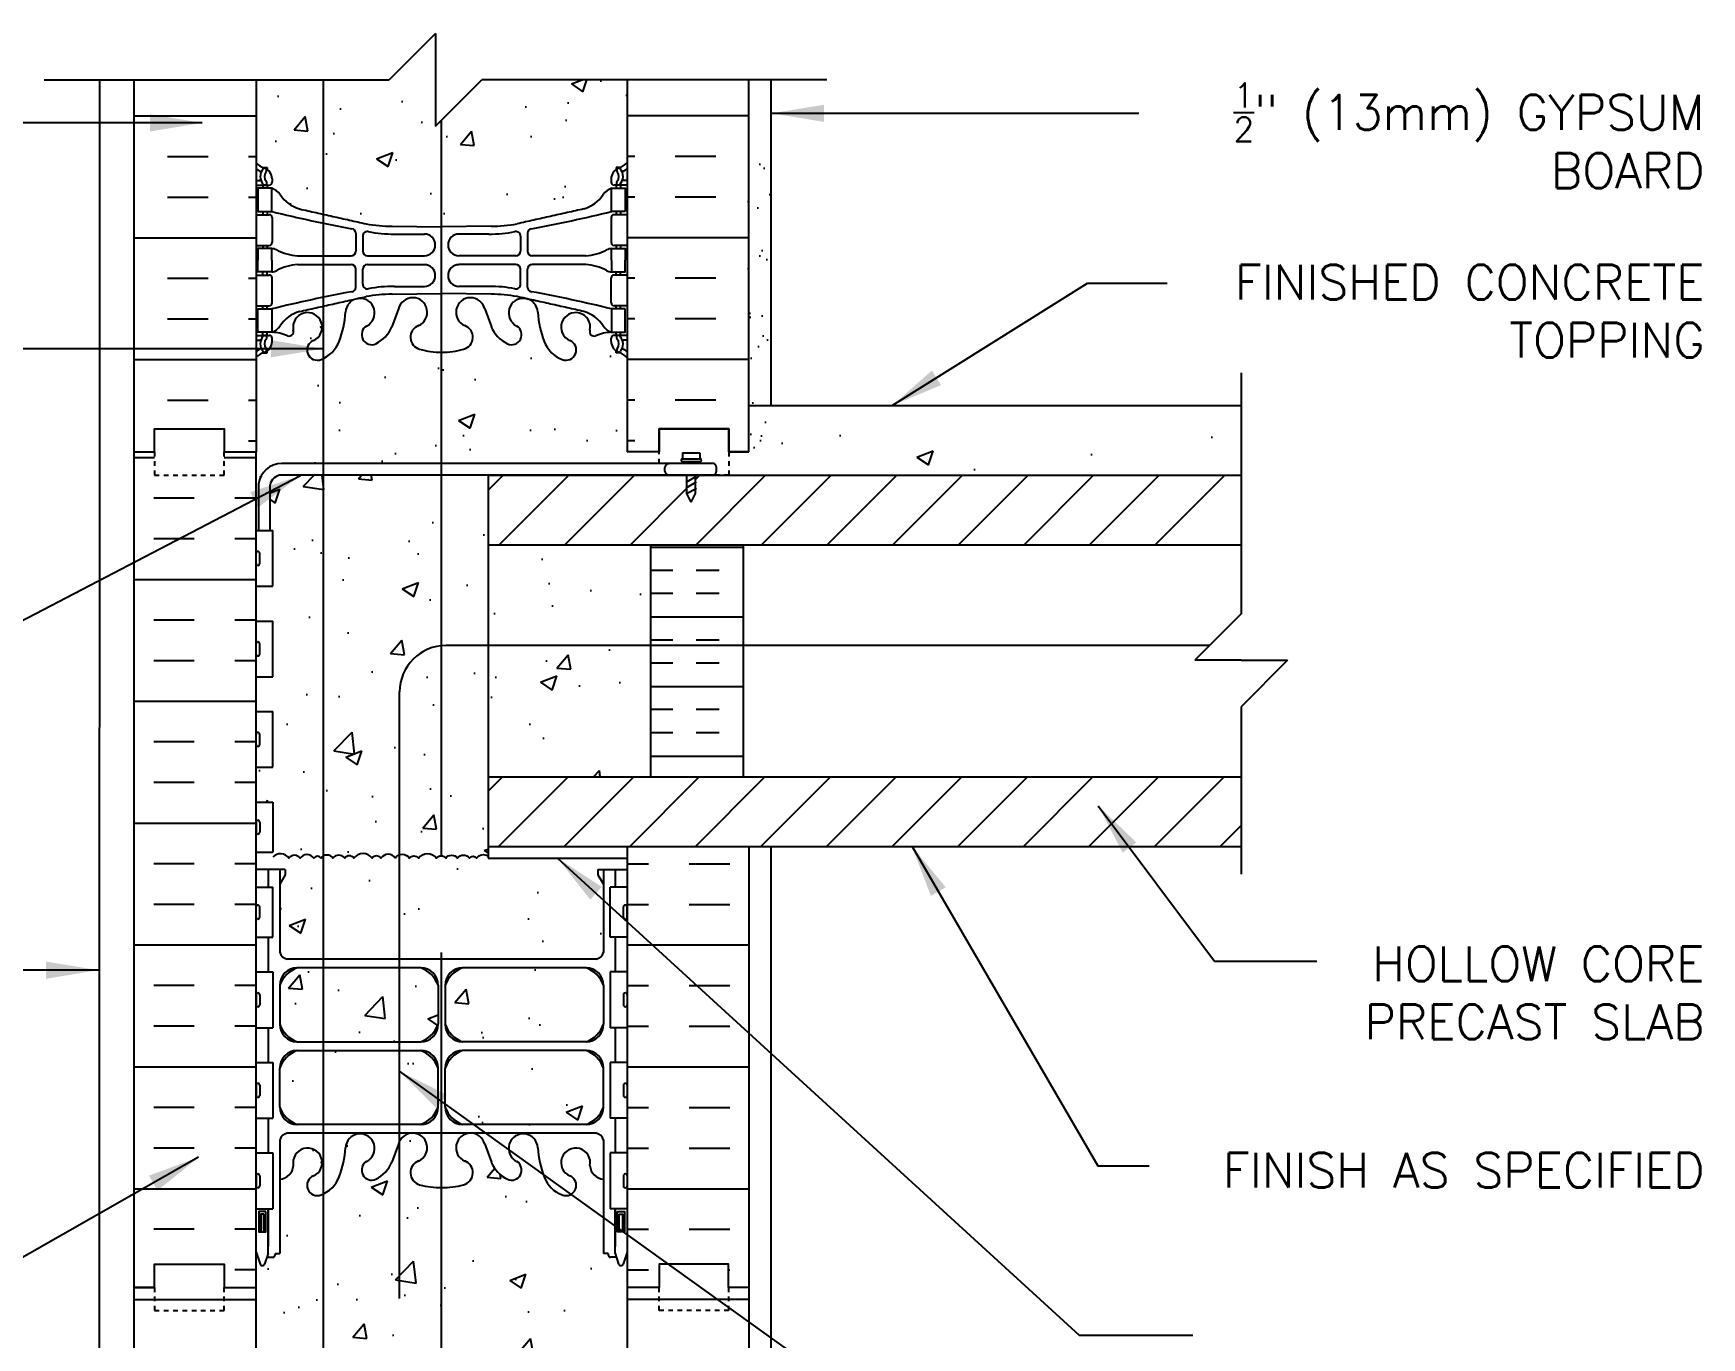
# Model space of a CAD drawing. Header units: inches. Extents: x 236.1 to 290.5, y 91.4 to 160.6.
# Drawn here: x 254.47 to 290.43, y 132.54 to 160.64 of the extents above; entities that cross this region are included whole.
import ezdxf

# ---------------------------------------------------------------- set-up
doc = ezdxf.new("R2010")
doc.units = ezdxf.units.IN
doc.header["$LTSCALE"] = 0.5
doc.header["$MEASUREMENT"] = 0
doc.linetypes.add('DASHED2', pattern=[0.375, 0.25, -0.125])
for name, color, linetype in [('HATCH', 12, 'Continuous'), ('line25', 2, 'Continuous'), ('LINE3', 3, 'Continuous'), ('LINE50', 5, 'Continuous'), ('LINE9', 9, 'Continuous'), ('TEXT', 4, 'Continuous'), ('Web_Edge', 9, 'Continuous')]:
    doc.layers.add(name, color=color, linetype=linetype)
doc.styles.add('DIM', font='romans.shx', dxfattribs={"width": 0.7})
doc.styles.add('ROMANS', font='romans.shx', dxfattribs={"height": 0.75})
doc.dimstyles.new('ext_12', dxfattribs={"dimscale": 12, "dimtxt": 0.09375, "dimasz": 0.09375, "dimexe": 0.09375, "dimexo": 0.0625, "dimgap": 0.0625, "dimtad": 1, "dimdec": 1, "dimzin": 3, "dimdsep": 46, "dimlunit": 4, "dimtxsty": 'DIM', "dimcen": 0.09, "dimdle": 0.09375, "dimclrt": 4, "dimadec": 0, "dimazin": 0, "dimtfac": 1, "dimtdec": 1, "dimtmove": 2, "dimatfit": 3, "dimfxl": 1, "dimfrac": 2, "dimtolj": 1, "dimtzin": 0, "dimarcsym": 0})

msp = doc.modelspace()

# ---------------------------------------------------------------- hatches: boundary and pattern name
at = {"layer": 'HATCH'}
h = msp.add_hatch(dxfattribs=at)
h.set_pattern_fill('AR-CONC', color=256, scale=0.5)
h.set_pattern_definition([(50, (0, 0), (3.5863, -0.31376), [0.375, -4.125]), (355, (0, 0), (-0.693757, 3.76096), [0.3, -3.3]), (100.4514, (0.299, -0.026), (2.892544, 3.4472), [0.3187, -3.50571]), (46.1842, (0, 1), (5.336207, -0.827596), [0.5625, -6.1875]), (96.6356, (0.4447, 0.931), (4.67331, 4.87059), [0.47805, -5.25857]), (351.1842, (0, 1), (4.67331, 4.87059), [0.45, -4.95]), (21, (0.5, 0.75), (2.984535, -2.013094), [0.375, -4.125]), (326, (0.5, 0.75), (1.216577, 3.62575), [0.3, -3.3]), (71.4514, (0.7487, 0.5822), (4.20111, 1.612656), [0.3187, -3.50571]), (37.5, (0, 0), (0.0607993, 1.6644693), [0, -3.26, 0, -3.35, 0, -3.3125]), (7.5, (0, 0), (1.315348, 1.972059), [0, -1.91, 0, -3.185, 0, -1.2625]), (327.5, (-1.115, 0), (2.669112, -0.1127744), [0, -1.25, 0, -3.9, 0, -5.175]), (317.5, (-1.615, 0), (2.91593, 0.500525), [0, -1.625, 0, -2.59, 0, -3.675])])
edge = h.paths.add_edge_path()
edge.add_line((267.267, 159.639), (264.137, 159.639))
edge.add_line((264.137, 159.639), (263.137, 158.639))
edge.add_line((263.137, 158.639), (263.137, 160.639))
edge.add_line((263.137, 160.639), (262.137, 159.639))
edge.add_line((262.137, 159.639), (259.267, 159.639))
edge.add_line((259.267, 159.639), (259.267, 157.848))
edge.add_arc((259.613, 158.209), 0.5, 226.2109, 246.4218)
edge.add_line((259.413, 157.751), (259.503, 157.751))
edge.add_line((259.503, 157.751), (259.503, 157.709))
edge.add_arc((259.363, 157.502), 0.25, 0, 55.9442, ccw=False)
edge.add_line((259.613, 157.502), (259.613, 157.435))
edge.add_arc((259.551, 157.435), 0.0625, -90, 0, ccw=False)
edge.add_line((259.551, 157.372), (259.503, 157.372))
edge.add_line((259.503, 157.372), (259.503, 157.302))
edge.add_line((259.503, 157.302), (259.608, 157.302))
edge.add_arc((259.486, 156.959), 0.364, 34.9775, 70.3387, ccw=False)
edge.add_arc((260.409, 157.571), 0.743, 212.7919, 253.8107)
edge.add_spline(control_points=[(260.202, 156.857), (261.639, 156.536)], knot_values=[0, 0, 1, 1], degree=1, periodic=0)
edge.add_arc((262.195, 159.468), 2.984, 259.2546, 270.0995)
edge.add_line((262.201, 156.484), (263.267, 156.468))
edge.add_line((263.267, 156.468), (264.334, 156.484))
edge.add_arc((264.339, 159.468), 2.984, 269.9005, 280.7454)
edge.add_spline(control_points=[(264.895, 156.536), (266.333, 156.857)], knot_values=[0, 0, 1, 1], degree=1, periodic=0)
edge.add_arc((266.126, 157.571), 0.743, 286.1893, 327.2081)
edge.add_arc((267.049, 156.959), 0.364, 109.6613, 145.0225, ccw=False)
edge.add_line((266.926, 157.302), (267.031, 157.302))
edge.add_line((267.031, 157.302), (267.031, 157.372))
edge.add_line((267.031, 157.372), (266.984, 157.372))
edge.add_arc((266.984, 157.435), 0.0625, 180, 270, ccw=False)
edge.add_line((266.921, 157.435), (266.921, 157.502))
edge.add_arc((267.171, 157.502), 0.25, 124.0558, 180, ccw=False)
edge.add_line((267.031, 157.709), (267.031, 157.751))
edge.add_line((267.031, 157.751), (267.121, 157.751))
edge.add_arc((266.921, 158.209), 0.5, 293.5782, 313.7891)
edge.add_line((267.267, 157.848), (267.267, 159.639))
h.paths.add_polyline_path([(267.267, 153.656, 0.088416), (267.121, 153.753), (267.031, 153.753), (267.031, 153.795, -0.249069), (266.921, 154.002), (266.921, 154.07, -0.414214), (266.984, 154.132), (267.031, 154.132), (267.031, 154.202), (266.926, 154.202, 0.085348), (266.597, 154.127, -0.669601), (266.464, 154.247, 2.087231), (266.03, 154.022, -1), (265.867, 153.613, -0.21345), (265.475, 154.003, -0.069923), (265.338, 154.646, 1.702394), (264.888, 154.334, -0.940793), (264.685, 153.951, -0.173075), (264.339, 154.317), (264.196, 154.704, 1.612474), (263.764, 154.345, -0.734872), (263.741, 153.834, -0.068475), (263.267, 153.772, -0.068475), (262.793, 153.834, -0.734872), (262.77, 154.345, 1.612474), (262.338, 154.704), (262.196, 154.317, -0.173075), (261.85, 153.951, -0.940793), (261.646, 154.334, 1.702394), (261.197, 154.646, -0.069923), (261.06, 154.003, -0.21345), (260.668, 153.613, -1), (260.504, 154.022, 2.087231), (260.07, 154.247, -0.669601), (259.938, 154.127, 0.085348), (259.608, 154.202), (259.503, 154.202), (259.503, 154.132), (259.551, 154.132, -0.414214), (259.613, 154.07), (259.613, 154.002, -0.249069), (259.503, 153.795), (259.503, 153.753), (259.413, 153.753, 0.088416), (259.267, 153.656), (259.267, 151.622), (259.267, 149.927), (259.32, 149.927), (259.32, 150.928, -0.379483), (259.812, 151.372), (267.955, 151.372), (267.955, 151.622), (267.267, 151.622)])
h.paths.add_polyline_path([(264.267, 151.122), (259.813, 151.122, 0.366745), (259.569, 150.911), (259.569, 149.927), (259.632, 149.927), (259.632, 148.727), (259.267, 148.727), (259.267, 147.977), (259.632, 147.977), (259.632, 146.777), (259.267, 146.777), (259.267, 146.027), (259.632, 146.027), (259.632, 144.827), (259.267, 144.827), (259.267, 144.077), (259.632, 144.077), (259.632, 142.997), (259.267, 142.997), (259.267, 142.622), (259.897, 142.622), (259.897, 142.509), (259.777, 142.309), (259.777, 140.84, 0.268156), (259.938, 140.692), (266.596, 140.692, 0.268138), (266.757, 140.84), (266.757, 142.309), (266.637, 142.509), (266.637, 142.622), (267.267, 142.622), (267.267, 142.872), (264.267, 142.872), (264.267, 143.122), (264.267, 148.122)])
h.paths.add_polyline_path([(267.767, 149.622), (264.267, 149.622), (264.267, 148.122), (264.267, 144.622), (267.767, 144.622)])
h.paths.add_polyline_path([(262.816, 140.505), (260.152, 140.505, 0.225652), (259.777, 140.13), (259.777, 139.289, 0.225652), (260.152, 138.914), (262.816, 138.914, 0.225652), (263.191, 139.289), (263.191, 140.13, 0.225652)])
h.paths.add_polyline_path([(263.191, 138.348, 0.225652), (262.816, 138.723), (260.152, 138.723, 0.225652), (259.777, 138.348), (259.777, 137.507, 0.225652), (260.152, 137.132), (262.816, 137.132, 0.225652), (263.191, 137.507)])
h.paths.add_polyline_path([(266.757, 138.348, 0.225652), (266.382, 138.723), (263.719, 138.723, 0.225652), (263.344, 138.348), (263.344, 137.507, 0.225652), (263.719, 137.132), (266.382, 137.132, 0.225652), (266.757, 137.507)])
h.paths.add_polyline_path([(266.757, 140.13, 0.225652), (266.382, 140.505), (263.719, 140.505, 0.225652), (263.344, 140.13), (263.344, 139.289, 0.225652), (263.719, 138.914), (266.382, 138.914, 0.225652), (266.757, 139.289)])
h.paths.add_polyline_path([(266.907, 134.27, -0.414214), (266.857, 134.32), (266.857, 134.35), (266.757, 134.35), (266.757, 135.952, -0.380392), (266.464, 136.247, 2.087231), (266.03, 136.022, -1), (265.867, 135.613, -0.21345), (265.475, 136.003, -0.069923), (265.338, 136.646, 1.702394), (264.888, 136.334, -0.940793), (264.685, 135.951, -0.173075), (264.339, 136.317), (264.196, 136.704, 1.612474), (263.764, 136.345, -0.734872), (263.741, 135.834, -0.068475), (263.267, 135.772, -0.068475), (262.793, 135.834, -0.734872), (262.77, 136.345, 1.612474), (262.338, 136.704), (262.196, 136.317, -0.173075), (261.85, 135.951, -0.940793), (261.646, 136.334, 1.702394), (261.197, 136.646, -0.069923), (261.06, 136.003, -0.21345), (260.668, 135.613, -1), (260.504, 136.022, 2.087231), (260.07, 136.247, -0.380397), (259.777, 135.952), (259.777, 134.35), (259.677, 134.35), (259.677, 134.32, -0.414214), (259.627, 134.27), (259.501, 134.27), (259.452, 134.12, -0.6), (259.352, 134.12), (259.267, 134.381), (259.267, 133.622), (259.267, 131.587, 0.088416), (259.413, 131.49), (259.503, 131.49), (259.503, 131.448, -0.249069), (259.613, 131.241), (259.613, 131.173, -0.414214), (259.551, 131.111), (259.503, 131.111), (259.503, 131.041), (259.608, 131.041, 0.085348), (259.938, 131.116, -0.669601), (260.07, 130.996, 2.087231), (260.504, 131.221, -1), (260.668, 131.63, -0.21345), (261.06, 131.24, -0.069923), (261.197, 130.597, 1.702394), (261.646, 130.909, -0.940793), (261.85, 131.292, -0.173075), (262.196, 130.926), (262.338, 130.539, 1.612474), (262.77, 130.898, -0.734872), (262.793, 131.409, -0.068475), (263.267, 131.472, -0.068475), (263.741, 131.409, -0.734872), (263.764, 130.898, 1.612474), (264.196, 130.539), (264.339, 130.926, -0.173075), (264.685, 131.292, -0.940793), (264.888, 130.909, 1.702394), (265.338, 130.597, -0.069923), (265.475, 131.24, -0.21345), (265.867, 131.63, -1), (266.03, 131.221, 2.087231), (266.464, 130.996, -0.669601), (266.597, 131.116, 0.085348), (266.926, 131.041), (267.031, 131.041), (267.031, 131.111), (266.984, 131.111, -0.414214), (266.921, 131.173), (266.921, 131.241, -0.249069), (267.031, 131.448), (267.031, 131.49), (267.121, 131.49, 0.088416), (267.267, 131.587), (267.267, 134.381), (267.182, 134.12, -0.6), (267.082, 134.12), (267.033, 134.27)])
edge = h.paths.add_edge_path()
edge.add_arc((266.921, 127.034), 0.5, 46.2109, 66.4218)
edge.add_line((267.121, 127.492), (267.031, 127.492))
edge.add_line((267.031, 127.492), (267.031, 127.534))
edge.add_arc((267.171, 127.741), 0.25, 180, 235.9442, ccw=False)
edge.add_line((266.921, 127.741), (266.921, 127.808))
edge.add_arc((266.984, 127.808), 0.0625, 90, 180, ccw=False)
edge.add_line((266.984, 127.871), (267.031, 127.871))
edge.add_line((267.031, 127.871), (267.031, 127.941))
edge.add_line((267.031, 127.941), (266.926, 127.941))
edge.add_arc((267.049, 128.284), 0.364, 214.9775, 250.3387, ccw=False)
edge.add_arc((266.126, 127.672), 0.743, 32.7919, 73.8107)
edge.add_spline(control_points=[(266.333, 128.386), (264.895, 128.707)], knot_values=[0, 0, 1, 1], degree=1, periodic=0)
edge.add_arc((264.339, 125.775), 2.984, 79.2546, 90.0995)
edge.add_line((264.334, 128.759), (263.267, 128.775))
edge.add_line((263.267, 128.775), (262.201, 128.759))
edge.add_arc((262.195, 125.775), 2.984, 89.9005, 100.7454)
edge.add_spline(control_points=[(261.639, 128.707), (260.202, 128.386)], knot_values=[0, 0, 1, 1], degree=1, periodic=0)
edge.add_arc((260.409, 127.672), 0.743, 106.1893, 147.2081)
edge.add_arc((259.486, 128.284), 0.364, 289.6613, 325.0225, ccw=False)
edge.add_line((259.608, 127.941), (259.503, 127.941))
edge.add_line((259.503, 127.941), (259.503, 127.871))
edge.add_line((259.503, 127.871), (259.551, 127.871))
edge.add_arc((259.551, 127.808), 0.0625, 0, 90, ccw=False)
edge.add_line((259.613, 127.808), (259.613, 127.741))
edge.add_arc((259.363, 127.741), 0.25, 304.0558, 360, ccw=False)
edge.add_line((259.503, 127.534), (259.503, 127.492))
edge.add_line((259.503, 127.492), (259.413, 127.492))
edge.add_arc((259.613, 127.034), 0.5, 113.5782, 133.7891)
edge.add_line((259.267, 127.395), (259.267, 121.848))
edge.add_arc((259.613, 122.209), 0.5, 226.2109, 246.4218)
edge.add_line((259.413, 121.751), (259.503, 121.751))
edge.add_line((259.503, 121.751), (259.503, 121.709))
edge.add_arc((259.363, 121.502), 0.25, 0, 55.9442, ccw=False)
edge.add_line((259.613, 121.502), (259.613, 121.435))
edge.add_arc((259.551, 121.435), 0.0625, -90, 0, ccw=False)
edge.add_line((259.551, 121.372), (259.503, 121.372))
edge.add_line((259.503, 121.372), (259.503, 121.302))
edge.add_line((259.503, 121.302), (259.608, 121.302))
edge.add_arc((259.486, 120.959), 0.364, 34.9775, 70.3387, ccw=False)
edge.add_arc((260.409, 121.571), 0.743, 212.7919, 253.8107)
edge.add_spline(control_points=[(260.202, 120.857), (261.639, 120.536)], knot_values=[0, 0, 1, 1], degree=1, periodic=0)
edge.add_arc((262.195, 123.468), 2.984, 259.2546, 270.0995)
edge.add_line((262.201, 120.484), (263.267, 120.468))
edge.add_line((263.267, 120.468), (264.334, 120.484))
edge.add_arc((264.339, 123.468), 2.984, 269.9005, 280.7454)
edge.add_spline(control_points=[(264.895, 120.536), (266.333, 120.857)], knot_values=[0, 0, 1, 1], degree=1, periodic=0)
edge.add_arc((266.126, 121.571), 0.743, 286.1893, 327.2081)
edge.add_arc((267.049, 120.959), 0.364, 109.6613, 145.0225, ccw=False)
edge.add_line((266.926, 121.302), (267.031, 121.302))
edge.add_line((267.031, 121.302), (267.031, 121.372))
edge.add_line((267.031, 121.372), (266.984, 121.372))
edge.add_arc((266.984, 121.435), 0.0625, 180, 270, ccw=False)
edge.add_line((266.921, 121.435), (266.921, 121.502))
edge.add_arc((267.171, 121.502), 0.25, 124.0558, 180, ccw=False)
edge.add_line((267.031, 121.709), (267.031, 121.751))
edge.add_line((267.031, 121.751), (267.121, 121.751))
edge.add_arc((266.921, 122.209), 0.5, 293.5782, 313.7891)
edge.add_line((267.267, 121.848), (267.267, 127.395))
h.paths.add_polyline_path([(262.594, 118.086, -0.322346), (262.77, 118.345, 1.612474), (262.338, 118.704), (262.196, 118.317, -0.173075), (261.85, 117.951, -0.940793), (261.646, 118.334, 1.702394), (261.197, 118.646, -0.069923), (261.06, 118.003, -0.202395), (260.694, 117.624), (262.132, 117.624)])
h = msp.add_hatch(dxfattribs=at)
h.set_pattern_fill('AR-SAND', color=256, scale=0.5, style=0)
h.set_pattern_definition([(37.5, (163.06856, -12.30565), (-0.0314967, 0.963412), [0, -0.76, 0, -0.85, 0, -0.8125]), (7.5, (163.0686, -12.3056), (0.884888, 1.411073), [0, -0.41, 0, -0.685, 0, -0.2625]), (327.5, (162.4536, -12.30565), (1.557071, 0.0028295), [0, -0.25, 0, -0.9, 0, -1.175]), (317.5, (162.4536, -12.3056), (1.503063, 0.438838), [0, -0.125, 0, -0.59, 0, -0.675])])
h.paths.add_polyline_path([(269.872, 151.122), (270.372, 151.122), (270.372, 158.095), (269.872, 158.095)])
h = msp.add_hatch(dxfattribs=at)
h.set_pattern_fill('AR-CONC', color=256, scale=0.5, style=0)
h.set_pattern_definition([(50, (174.1426, -89.354), (3.5863, -0.31376), [0.375, -4.125]), (355, (174.1426, -89.354), (-0.693757, 3.76096), [0.3, -3.3]), (100.4514, (174.4415, -89.38), (2.892547, 3.447198), [0.3187, -3.50571]), (46.1842, (174.1426, -88.354), (5.336205, -0.827595), [0.5625, -6.1875]), (96.6356, (174.5873, -88.423), (4.67331, 4.87059), [0.47805, -5.25856]), (351.1842, (174.1426, -88.354), (4.67331, 4.87059), [0.45, -4.95]), (21, (174.6426, -88.604), (2.984535, -2.013094), [0.375, -4.125]), (326, (174.6426, -88.604), (1.216577, 3.62575), [0.3, -3.3]), (71.4514, (174.8913, -88.7716), (4.201113, 1.612652), [0.3187, -3.50571]), (37.5, (174.1426, -89.3539), (0.060799, 1.664469), [0, -3.26, 0, -3.35, 0, -3.3125]), (7.5, (174.1426, -89.3539), (1.315348, 1.972059), [0, -1.91, 0, -3.185, 0, -1.2625]), (327.5, (173.0276, -89.3539), (2.669112, -0.1127744), [0, -1.25, 0, -3.9, 0, -5.175]), (317.5, (172.5276, -89.3539), (2.91593, 0.500525), [0, -1.625, 0, -2.59, 0, -3.675])])
h.paths.add_polyline_path([(269.892, 152.122), (269.892, 151.122), (280.502, 151.122), (280.502, 152.122)])
h = msp.add_hatch(dxfattribs=at)
h.set_pattern_fill('INSUL', color=256, scale=7, angle=180, style=0)
h.set_pattern_definition([(180, (266.6843, 133.1215), (-3e-16, -2.625), []), (180, (266.6843, 132.2465), (-3e-16, -2.625), [0.875, -0.875]), (180, (266.6843, 131.3715), (-3e-16, -2.625), [0.875, -0.875])])
h.paths.add_polyline_path([(256.642, 133.622), (257.08, 133.622), (257.08, 134.122), (258.58, 134.122), (258.58, 133.622), (259.267, 133.622), (259.267, 151.622), (259.017, 151.622), (258.58, 151.622), (258.58, 151.122), (257.08, 151.122), (257.08, 151.622), (256.642, 151.622)])
h = msp.add_hatch(dxfattribs=at)
h.set_pattern_fill('ANSI31', color=256, scale=8, style=0)
h.set_pattern_definition([(45, (174.2502, -9.9324), (-0.707107, 0.707107), [])])
edge = h.paths.add_edge_path()
edge.add_line((280.002, 149.622), (280.502, 150.122))
edge.add_line((280.502, 150.122), (280.502, 151.122))
edge.add_line((280.502, 151.122), (269.134, 151.122))
edge.add_arc((268.982, 151.228), 0.186, 318.1805, 325.0817, ccw=False)
edge.add_line((269.12, 151.104), (268.756, 151.122))
edge.add_line((268.756, 151.122), (268.742, 151.122))
edge.add_line((268.742, 151.122), (268.742, 150.724))
edge.add_line((268.742, 150.724), (268.649, 150.536))
edge.add_line((268.649, 150.536), (268.555, 150.724))
edge.add_line((268.555, 150.724), (268.555, 151.122))
edge.add_line((268.555, 151.122), (268.168, 151.104))
edge.add_arc((268.166, 151.229), 0.125, 269.3947, 270.6053, ccw=False)
edge.add_line((268.165, 151.104), (264.267, 151.122))
edge.add_line((264.267, 151.122), (264.267, 149.622))
edge.add_line((264.267, 149.622), (280.002, 149.622))
h = msp.add_hatch(dxfattribs=at)
h.set_pattern_fill('INSUL', color=256, scale=4, angle=180, style=0)
h.set_pattern_definition([(180, (174.2502, -7.9324), (-2e-16, -1.5), []), (180, (174.2502, -8.4324), (-2e-16, -1.5), [0.5, -0.5]), (180, (174.2502, -8.9324), (-2e-16, -1.5), [0.5, -0.5])])
h.paths.add_polyline_path([(269.767, 149.242), (267.767, 149.242), (267.767, 144.622), (269.767, 144.622)])
h.paths.add_polyline_path([(269.767, 149.622), (267.767, 149.622), (267.767, 149.242), (269.767, 149.242)])
h = msp.add_hatch(dxfattribs=at)
h.set_pattern_fill('ANSI31', color=256, scale=8, style=0)
h.set_pattern_definition([(45, (174.2502, -7.9324), (-0.707107, 0.707107), [])])
h.paths.add_polyline_path([(280.502, 144.622), (264.267, 144.622), (264.267, 143.122), (280.502, 143.122)])
h = msp.add_hatch(dxfattribs=at)
h.set_pattern_fill('INSUL', color=256, scale=7, angle=180, style=0)
h.set_pattern_definition([(7e-15, (259.8502, 133.1215), (3e-16, -2.625), []), (7e-15, (259.8502, 132.2465), (3e-16, -2.625), [0.875, -0.875]), (7e-15, (259.8502, 131.3715), (3e-16, -2.625), [0.875, -0.875])])
h.paths.add_polyline_path([(269.872, 143.122), (267.267, 143.122), (267.267, 133.622), (267.955, 133.622), (267.955, 134.122), (269.455, 134.122), (269.455, 133.622), (269.892, 133.622)])

# ---------------------------------------------------------------- linework, layer by layer
for p, q in [((256.642, 158.862), (259.267, 158.862)), ((269.892, 158.862), (267.267, 158.862)), ((257.356, 157.987), (258.231, 157.987)), ((259.106, 157.987), (259.267, 157.987)), ((267.429, 157.987), (267.267, 157.987)), ((269.179, 157.987), (268.304, 157.987)), ((257.356, 157.112), (258.231, 157.112)), ((259.106, 157.112), (259.267, 157.112)), ((267.429, 157.112), (267.267, 157.112)), ((269.179, 157.112), (268.304, 157.112)), ((256.642, 156.237), (259.267, 156.237)), ((269.892, 156.237), (267.267, 156.237)), ((257.356, 155.362), (258.231, 155.362)), ((259.106, 155.362), (259.267, 155.362)), ((267.429, 155.362), (267.267, 155.362)), ((269.179, 155.362), (268.304, 155.362)), ((257.356, 154.487), (258.231, 154.487)), ((259.106, 154.487), (259.267, 154.487)), ((267.429, 154.487), (267.267, 154.487)), ((269.179, 154.487), (268.304, 154.487)), ((256.642, 153.612), (259.267, 153.612)), ((269.892, 153.612), (267.267, 153.612)), ((257.356, 152.737), (258.231, 152.737)), ((259.106, 152.737), (259.267, 152.737)), ((267.429, 152.737), (267.267, 152.737)), ((269.179, 152.737), (268.304, 152.737)), ((259.106, 151.862), (259.267, 151.862)), ((267.429, 151.862), (267.267, 151.862)), ((256.642, 133.362), (259.267, 133.362)), ((269.892, 133.362), (267.267, 133.362))]:
    msp.add_line(p, q, dxfattribs=at)
for points in [[(262.267, 142.872, 0.53692), (261.96, 142.868, 0.520567), (261.768, 142.868, 0.520567), (261.377, 142.868, 0.520567), (261.179, 142.868, 0.520567), (260.924, 142.868, 0.520567), (260.668, 142.868, 0.520567), (260.512, 142.868, 0.520567), (260.215, 142.868, 0.520567), (259.975, 142.868, 0.472608), (259.632, 142.895, 0.472608)], [(262.267, 142.872, -0.53692), (262.574, 142.868, -0.520567), (262.766, 142.868, -0.520567), (263.157, 142.868, -0.520567), (263.355, 142.868, -0.520567), (263.61, 142.868, -0.520567), (263.866, 142.868, -0.520567), (264.022, 142.868, -0.399573), (264.267, 142.918, -0.399573)]]:
    msp.add_lwpolyline(points, format="xyb", dxfattribs=at)
at = {"layer": 'line25'}
for p, q in [((259.267, 159.639), (259.267, 151.622)), ((267.267, 159.639), (267.267, 151.622)), ((259.267, 133.622), (259.267, 151.622)), ((264.267, 151.122), (280.502, 151.122)), ((269.872, 151.122), (280.502, 151.122)), ((259.267, 149.927), (259.632, 149.927)), ((259.632, 148.727), (259.632, 149.927)), ((259.267, 148.727), (259.632, 148.727)), ((259.267, 147.977), (259.632, 147.977)), ((259.632, 146.777), (259.632, 147.977)), ((259.267, 146.777), (259.632, 146.777)), ((259.267, 146.027), (259.632, 146.027)), ((259.632, 144.827), (259.632, 146.027)), ((259.267, 144.827), (259.632, 144.827)), ((259.267, 144.077), (259.632, 144.077)), ((259.632, 144.077), (259.632, 142.997)), ((259.267, 142.997), (259.632, 142.997)), ((264.267, 143.122), (264.267, 142.872)), ((264.267, 143.122), (280.502, 143.122)), ((264.267, 142.872), (267.267, 142.872)), ((267.267, 143.122), (267.267, 117.613)), ((269.872, 143.122), (280.502, 143.122)), ((259.267, 142.247), (259.632, 142.247)), ((259.632, 141.167), (259.632, 142.247)), ((267.267, 142.247), (266.902, 142.247)), ((266.902, 141.167), (266.902, 142.247)), ((259.267, 141.167), (259.632, 141.167)), ((267.267, 141.167), (266.902, 141.167)), ((259.267, 140.417), (259.632, 140.417)), ((259.632, 140.417), (259.632, 139.217)), ((267.267, 140.417), (266.902, 140.417)), ((266.902, 140.417), (266.902, 139.217)), ((259.267, 139.217), (259.632, 139.217)), ((267.267, 139.217), (266.902, 139.217)), ((259.267, 138.467), (259.632, 138.467)), ((259.632, 138.467), (259.632, 137.267)), ((267.267, 138.467), (266.902, 138.467)), ((266.902, 138.467), (266.902, 137.267)), ((259.267, 137.267), (259.632, 137.267)), ((267.267, 137.267), (266.902, 137.267)), ((259.267, 136.517), (259.632, 136.517)), ((259.632, 136.517), (259.632, 135.317)), ((267.267, 136.517), (266.902, 136.517)), ((266.902, 136.517), (266.902, 135.317)), ((259.267, 135.317), (259.632, 135.317)), ((267.267, 135.317), (266.902, 135.317)), ((259.267, 117.624), (259.267, 133.622))]:
    msp.add_line(p, q, dxfattribs=at)
msp.add_lwpolyline([(264.267, 151.122), (264.267, 148.122), (264.267, 143.122)], dxfattribs=at)
at = {"layer": 'LINE3'}
for p, q in [((260.716, 159.624), (260.716, 121.413)), ((263.256, 158.758), (263.256, 142.92)), ((279.819, 147.45), (263.362, 147.45)), ((262.362, 133.384), (262.362, 146.45)), ((263.255, 140.836), (263.256, 116.741))]:
    msp.add_line(p, q, dxfattribs=at)
msp.add_arc((263.362, 146.45), 1, 90, 180, dxfattribs=at)
at = {"layer": 'LINE50'}
for p, q in [((256.642, 151.622), (256.642, 159.639)), ((269.892, 151.622), (269.892, 159.639)), ((269.455, 152.122), (267.955, 152.122)), ((267.955, 152.122), (267.955, 151.622)), ((269.455, 151.622), (269.455, 152.122)), ((267.955, 151.622), (267.267, 151.622)), ((268.676, 151.622), (268.676, 151.622)), ((269.892, 151.622), (269.455, 151.622)), ((269.892, 143.122), (269.892, 117.613)), ((256.642, 117.624), (256.642, 133.622))]:
    msp.add_line(p, q, dxfattribs=at)
for points in [[(257.08, 133.622), (256.642, 133.622), (256.642, 151.622), (257.08, 151.622), (257.08, 152.122), (258.58, 152.122), (258.58, 151.622), (259.017, 151.622), (259.267, 151.622)], [(256.642, 151.622), (257.08, 151.622), (257.08, 152.122), (258.58, 152.122), (258.58, 151.622), (259.267, 151.622)], [(267.955, 151.622), (267.955, 152.122), (269.455, 152.122), (269.455, 151.622), (269.892, 151.622)], [(256.642, 133.622), (257.08, 133.622), (257.08, 134.122), (258.58, 134.122), (258.58, 133.622), (259.267, 133.622)], [(256.642, 133.622), (257.08, 133.622), (257.08, 134.122), (258.58, 134.122), (258.58, 133.622), (259.267, 133.622)], [(269.892, 133.622), (269.454, 133.622), (269.454, 134.122), (267.954, 134.122), (267.954, 133.622), (267.267, 133.622)]]:
    msp.add_lwpolyline(points, dxfattribs=at)
at = {"layer": 'LINE9'}
for p, q in [((263.137, 160.639), (262.137, 159.639)), ((263.137, 160.639), (263.137, 158.639)), ((254.699, 159.639), (262.137, 159.639)), ((255.892, 117.624), (255.902, 159.639)), ((263.137, 158.639), (264.137, 159.639)), ((271.574, 159.639), (264.137, 159.639)), ((270.372, 152.622), (270.372, 159.639)), ((280.502, 153.326), (280.502, 148.132)), ((269.891, 152.622), (280.502, 152.622)), ((268.461, 151.599), (268.461, 151.474)), ((268.461, 151.599), (268.836, 151.599)), ((268.461, 151.474), (268.836, 151.474)), ((268.461, 151.412), (268.836, 151.412)), ((268.461, 151.412), (268.836, 151.412)), ((268.555, 151.372), (268.555, 151.412)), ((268.742, 151.372), (268.742, 151.412)), ((268.836, 151.599), (268.836, 151.474)), ((269.145, 151.372), (259.812, 151.372)), ((269.147, 151.122), (259.813, 151.122)), ((268.541, 151.107), (268.567, 151.122)), ((268.541, 150.973), (268.759, 151.099)), ((268.555, 150.724), (268.555, 151.122)), ((268.742, 150.724), (268.742, 151.122)), ((259.32, 150.928), (259.32, 149.927)), ((259.569, 149.927), (259.569, 150.911)), ((268.541, 150.848), (268.759, 150.974)), ((268.541, 150.716), (268.759, 150.842)), ((268.649, 150.536), (268.555, 150.724)), ((268.649, 150.536), (268.742, 150.724)), ((264.267, 149.622), (280.502, 149.622)), ((267.767, 149.622), (267.767, 144.622)), ((269.767, 149.622), (269.767, 144.622)), ((259.267, 149.217), (259.267, 149.437)), ((259.267, 149.382), (259.267, 149.382)), ((259.267, 149.272), (259.267, 149.272)), ((259.307, 149.477), (259.307, 149.477)), ((259.347, 149.217), (259.347, 149.437)), ((259.307, 149.177), (259.307, 149.177)), ((280.502, 148.132), (279.502, 147.132)), ((280.502, 148.132), (280.502, 148.132)), ((259.267, 147.267), (259.267, 147.487)), ((259.307, 147.527), (259.307, 147.527)), ((259.347, 147.267), (259.347, 147.487)), ((259.267, 147.432), (259.267, 147.432)), ((259.267, 147.322), (259.267, 147.322)), ((259.307, 147.227), (259.307, 147.227)), ((280.502, 147.132), (279.502, 147.132)), ((280.502, 147.132), (281.502, 147.132)), ((281.502, 147.132), (280.502, 146.132)), ((280.502, 146.132), (280.502, 142.524)), ((259.267, 145.317), (259.267, 145.537)), ((259.267, 145.482), (259.267, 145.482)), ((259.267, 145.372), (259.267, 145.372)), ((259.307, 145.577), (259.307, 145.577)), ((259.347, 145.317), (259.347, 145.537)), ((259.307, 145.277), (259.307, 145.277)), ((264.267, 144.622), (280.502, 144.622)), ((259.267, 143.647), (259.267, 143.427)), ((259.267, 143.592), (259.267, 143.592)), ((259.307, 143.687), (259.307, 143.687)), ((259.347, 143.647), (259.347, 143.427)), ((259.267, 143.482), (259.267, 143.482)), ((259.307, 143.387), (259.307, 143.387)), ((270.371, 117.613), (270.372, 143.122)), ((259.267, 141.597), (259.267, 141.817)), ((259.267, 141.762), (259.267, 141.762)), ((259.307, 141.857), (259.307, 141.857)), ((259.347, 141.597), (259.347, 141.817)), ((267.187, 141.597), (267.187, 141.817)), ((267.227, 141.857), (267.227, 141.857)), ((267.267, 141.597), (267.267, 141.817)), ((267.267, 141.762), (267.267, 141.762)), ((259.267, 141.652), (259.267, 141.652)), ((259.307, 141.557), (259.307, 141.557)), ((267.227, 141.557), (267.227, 141.557)), ((267.267, 141.652), (267.267, 141.652)), ((259.267, 139.927), (259.267, 139.707)), ((259.307, 139.967), (259.307, 139.967)), ((259.347, 139.927), (259.347, 139.707)), ((267.187, 139.927), (267.187, 139.707)), ((267.227, 139.967), (267.227, 139.967)), ((267.267, 139.927), (267.267, 139.707)), ((259.267, 139.872), (259.267, 139.872)), ((259.267, 139.762), (259.267, 139.762)), ((259.307, 139.667), (259.307, 139.667)), ((267.227, 139.667), (267.227, 139.667)), ((267.267, 139.872), (267.267, 139.872)), ((267.267, 139.762), (267.267, 139.762)), ((259.267, 137.977), (259.267, 137.757)), ((259.267, 137.922), (259.267, 137.922)), ((259.267, 137.812), (259.267, 137.812)), ((259.347, 137.977), (259.347, 137.757)), ((267.187, 137.977), (267.187, 137.757)), ((267.267, 137.977), (267.267, 137.757)), ((267.267, 137.922), (267.267, 137.922)), ((267.267, 137.812), (267.267, 137.812)), ((259.307, 137.717), (259.307, 137.717)), ((267.227, 137.717), (267.227, 137.717)), ((259.267, 136.027), (259.267, 135.807)), ((259.267, 135.972), (259.267, 135.972)), ((259.307, 136.067), (259.307, 136.067)), ((259.347, 136.027), (259.347, 135.807)), ((267.187, 136.027), (267.187, 135.807)), ((267.227, 136.067), (267.227, 136.067)), ((267.267, 136.027), (267.267, 135.807)), ((267.267, 135.972), (267.267, 135.972)), ((259.267, 135.862), (259.267, 135.862)), ((259.307, 135.767), (259.307, 135.767)), ((267.227, 135.767), (267.227, 135.767)), ((267.267, 135.862), (267.267, 135.862))]:
    msp.add_line(p, q, dxfattribs=at)
at = {"layer": 'LINE9', "linetype": 'DASHED2', "ltscale": 0.15}
for p, q in [((267.955, 151.372), (267.955, 151.622)), ((269.455, 151.622), (269.455, 151.622)), ((269.455, 151.622), (269.455, 151.122)), ((269.455, 151.122), (267.955, 151.122)), ((257.08, 133.622), (257.08, 133.122)), ((258.58, 133.122), (258.58, 133.622)), ((267.954, 133.122), (267.954, 133.622)), ((269.454, 133.622), (269.454, 133.122)), ((257.08, 133.122), (258.58, 133.122)), ((269.454, 133.122), (267.954, 133.122))]:
    msp.add_line(p, q, dxfattribs=at)
msp.add_lwpolyline([(257.08, 151.622), (257.08, 151.622), (257.08, 151.122), (258.58, 151.122), (258.58, 151.622), (258.58, 151.622)], dxfattribs=at)
at = {"layer": 'LINE9'}
for centre, radius, start, end in [((268.461, 151.443), 0.0312, 90, 270), ((268.836, 151.443), 0.0312, 270, 90), ((259.816, 150.872), 0.499, 89.3543, 173.5797), ((259.816, 150.872), 0.249, 89.3543, 171.2068), ((268.193, 151.247), 0.125, 89.3947, 270.6053), ((269.008, 151.246), 0.186, 318.1805, 42.6425), ((259.307, 149.437), 0.04, 90, 180), ((259.307, 149.437), 0.04, 360, 90), ((259.307, 149.217), 0.04, 180, 270), ((259.307, 149.217), 0.04, 270, 0), ((259.307, 147.487), 0.04, 90, 180), ((259.307, 147.487), 0.04, 360, 90), ((259.307, 147.267), 0.04, 180, 270), ((259.307, 147.267), 0.04, 270, 0), ((259.307, 145.537), 0.04, 90, 180), ((259.307, 145.317), 0.04, 180, 270), ((259.307, 145.537), 0.04, 360, 90), ((259.307, 145.317), 0.04, 270, 0), ((259.307, 143.647), 0.04, 90, 180), ((259.307, 143.647), 0.04, 0, 90), ((259.307, 143.427), 0.04, 180, 270), ((259.307, 143.427), 0.04, 270, 0), ((259.307, 141.817), 0.04, 90, 180), ((259.307, 141.817), 0.04, 360, 90), ((267.227, 141.817), 0.04, 90, 180), ((267.227, 141.817), 0.04, 0, 90), ((259.307, 141.597), 0.04, 180, 270), ((259.307, 141.597), 0.04, 270, 0), ((267.227, 141.597), 0.04, 180, 270), ((267.227, 141.597), 0.04, 270, 0), ((259.307, 139.927), 0.04, 90, 180), ((259.307, 139.927), 0.04, 0, 90), ((267.227, 139.927), 0.04, 90, 180), ((267.227, 139.927), 0.04, 360, 90), ((259.307, 139.707), 0.04, 180, 270), ((259.307, 139.707), 0.04, 270, 0), ((267.227, 139.707), 0.04, 180, 270), ((267.227, 139.707), 0.04, 270, 0), ((259.307, 137.977), 0.04, 90, 180), ((259.307, 137.757), 0.04, 180, 270), ((259.307, 137.977), 0.04, 0, 90), ((259.307, 137.757), 0.04, 270, 0), ((267.227, 137.977), 0.04, 90, 180), ((267.227, 137.757), 0.04, 180, 270), ((267.227, 137.977), 0.04, 360, 90), ((267.227, 137.757), 0.04, 270, 0), ((259.307, 136.027), 0.04, 90, 180), ((259.307, 136.027), 0.04, 0, 90), ((267.227, 136.027), 0.04, 90, 180), ((267.227, 136.027), 0.04, 360, 90), ((259.307, 135.807), 0.04, 180, 270), ((259.307, 135.807), 0.04, 270, 0), ((267.227, 135.807), 0.04, 180, 270), ((267.227, 135.807), 0.04, 270, 0)]:
    msp.add_arc(centre, radius, start, end, dxfattribs=at)
at = {"layer": 'Web_Edge'}
for p, q in [((259.413, 157.751), (259.503, 157.751)), ((259.503, 157.751), (259.503, 157.709)), ((267.121, 157.751), (267.031, 157.751)), ((267.031, 157.751), (267.031, 157.709)), ((259.267, 157.472), (259.345, 157.472)), ((259.267, 157.372), (259.551, 157.372)), ((259.413, 157.372), (259.413, 157.302)), ((259.503, 157.372), (259.503, 157.302)), ((259.613, 157.502), (259.613, 157.435)), ((266.921, 157.502), (266.921, 157.435)), ((267.267, 157.372), (266.984, 157.372)), ((267.031, 157.372), (267.031, 157.302)), ((267.121, 157.372), (267.121, 157.302)), ((267.267, 157.472), (267.189, 157.472)), ((259.413, 156.802), (259.413, 156.732)), ((259.503, 156.802), (259.503, 156.732)), ((267.031, 156.802), (267.031, 156.732)), ((267.121, 156.802), (267.121, 156.732)), ((259.267, 156.732), (259.551, 156.732)), ((259.613, 156.67), (259.613, 156.135)), ((262.201, 156.484), (263.267, 156.468)), ((264.334, 156.484), (263.267, 156.468)), ((266.921, 156.67), (266.921, 156.135)), ((267.267, 156.732), (266.984, 156.732)), ((261.415, 156.332), (261.415, 155.947)), ((261.568, 156.27), (261.568, 155.947)), ((262.248, 156.316), (262.895, 156.316)), ((264.287, 156.316), (263.64, 156.316)), ((264.967, 156.27), (264.967, 155.947)), ((265.119, 156.332), (265.119, 155.947)), ((259.267, 156.072), (259.551, 156.072)), ((259.413, 156.072), (259.413, 156.002)), ((259.503, 156.072), (259.503, 156.002)), ((260.161, 155.847), (261.315, 155.847)), ((261.668, 155.847), (262.895, 155.847)), ((264.867, 155.847), (263.64, 155.847)), ((266.374, 155.847), (265.219, 155.847)), ((267.267, 156.072), (266.984, 156.072)), ((267.031, 156.072), (267.031, 156.002)), ((267.121, 156.072), (267.121, 156.002)), ((259.267, 155.432), (259.551, 155.432)), ((259.413, 155.432), (259.413, 155.502)), ((259.503, 155.432), (259.503, 155.502)), ((259.613, 154.835), (259.613, 155.37)), ((260.161, 155.658), (261.315, 155.657)), ((261.415, 155.172), (261.415, 155.557)), ((261.568, 155.234), (261.568, 155.557)), ((261.668, 155.657), (262.895, 155.657)), ((264.867, 155.657), (263.64, 155.657)), ((264.967, 155.234), (264.967, 155.557)), ((265.119, 155.172), (265.119, 155.557)), ((266.374, 155.658), (265.219, 155.657)), ((266.921, 154.835), (266.921, 155.37)), ((267.267, 155.432), (266.984, 155.432)), ((267.031, 155.432), (267.031, 155.502)), ((267.121, 155.432), (267.121, 155.502)), ((262.201, 155.02), (263.267, 155.036)), ((262.248, 155.188), (262.895, 155.188)), ((264.334, 155.02), (263.267, 155.036)), ((264.287, 155.188), (263.64, 155.188)), ((259.267, 154.772), (259.551, 154.772)), ((259.413, 154.702), (259.413, 154.772)), ((259.503, 154.702), (259.503, 154.772)), ((262.338, 154.704), (262.196, 154.317)), ((264.196, 154.704), (264.339, 154.317)), ((267.267, 154.772), (266.984, 154.772)), ((267.031, 154.702), (267.031, 154.772)), ((267.121, 154.702), (267.121, 154.772)), ((259.267, 154.132), (259.551, 154.132)), ((259.267, 154.032), (259.345, 154.032)), ((259.413, 154.132), (259.413, 154.202)), ((259.503, 154.132), (259.503, 154.202)), ((259.613, 154.002), (259.613, 154.07)), ((266.921, 154.002), (266.921, 154.07)), ((267.267, 154.132), (266.984, 154.132)), ((267.031, 154.132), (267.031, 154.202)), ((267.121, 154.132), (267.121, 154.202)), ((267.267, 154.032), (267.189, 154.032)), ((259.413, 153.753), (259.503, 153.753)), ((259.503, 153.753), (259.503, 153.795)), ((267.031, 153.753), (267.031, 153.795)), ((267.121, 153.753), (267.031, 153.753)), ((259.887, 142.622), (259.267, 142.622)), ((259.897, 142.622), (259.267, 142.622)), ((259.777, 142.622), (259.777, 140.84)), ((259.897, 142.509), (259.777, 142.309)), ((259.897, 142.509), (259.777, 142.309)), ((259.897, 142.622), (259.897, 142.509)), ((259.897, 142.622), (259.897, 142.509)), ((266.637, 142.622), (267.267, 142.622)), ((266.637, 142.622), (267.267, 142.622)), ((266.637, 142.622), (266.637, 142.509)), ((266.637, 142.622), (266.637, 142.509)), ((266.637, 142.509), (266.757, 142.309)), ((266.637, 142.509), (266.757, 142.309)), ((266.757, 142.622), (266.757, 140.84)), ((266.596, 140.692), (259.938, 140.692)), ((262.816, 140.505), (260.152, 140.505)), ((266.382, 140.505), (263.719, 140.505)), ((259.777, 140.13), (259.777, 139.289)), ((263.191, 140.13), (263.191, 139.289)), ((263.344, 140.131), (263.344, 139.29)), ((266.757, 140.13), (266.757, 139.289)), ((260.152, 138.914), (262.816, 138.914)), ((266.382, 138.914), (263.719, 138.914)), ((260.152, 138.723), (262.816, 138.723)), ((266.382, 138.723), (263.719, 138.723)), ((259.777, 137.507), (259.777, 138.348)), ((263.191, 137.507), (263.191, 138.348)), ((263.344, 137.507), (263.344, 138.347)), ((266.757, 137.507), (266.757, 138.348)), ((262.816, 137.132), (260.152, 137.132)), ((266.382, 137.132), (263.719, 137.132)), ((259.777, 136.797), (259.777, 134.35)), ((266.596, 136.945), (259.938, 136.945)), ((262.338, 136.704), (262.196, 136.317)), ((264.196, 136.704), (264.339, 136.317)), ((266.757, 136.797), (266.757, 134.35)), ((259.527, 134.35), (259.527, 135.317)), ((267.007, 134.35), (267.007, 135.317)), ((259.267, 134.381), (259.352, 134.12)), ((259.527, 134.35), (259.452, 134.12)), ((259.501, 134.27), (259.627, 134.27)), ((259.677, 134.35), (259.777, 134.35)), ((259.677, 134.35), (259.677, 134.32)), ((259.677, 134.32), (259.677, 134.32)), ((266.857, 134.35), (266.757, 134.35)), ((266.857, 134.35), (266.857, 134.32)), ((266.857, 134.32), (266.857, 134.32)), ((267.033, 134.27), (266.907, 134.27)), ((267.007, 134.35), (267.082, 134.12)), ((267.267, 134.381), (267.182, 134.12))]:
    msp.add_line(p, q, dxfattribs=at)
for points in [[(259.308, 156.802), (259.608, 156.802), (259.608, 157.302), (259.308, 157.302)], [(267.226, 156.802), (266.926, 156.802), (266.926, 157.302), (267.226, 157.302)], [(259.308, 154.702), (259.608, 154.702), (259.608, 154.202), (259.308, 154.202)], [(267.226, 154.702), (266.926, 154.702), (266.926, 154.202), (267.226, 154.202)], [(259.477, 135.26), (259.327, 135.26), (259.327, 134.82), (259.477, 134.82)], [(267.057, 135.26), (267.207, 135.26), (267.207, 134.82), (267.057, 134.82)], [(259.437, 135.2), (259.367, 135.2), (259.367, 134.82), (259.437, 134.82)], [(267.097, 135.2), (267.167, 135.2), (267.167, 134.82), (267.097, 134.82)]]:
    msp.add_lwpolyline(points, close=True, dxfattribs=at)
for points in [[(259.608, 155.752), (259.608, 156.002), (259.308, 156.002), (259.308, 155.752)], [(259.608, 155.752), (259.608, 155.502), (259.308, 155.502), (259.308, 155.752)], [(266.926, 155.752), (266.926, 156.002), (267.226, 156.002), (267.226, 155.752)], [(266.926, 155.752), (266.926, 155.502), (267.226, 155.502), (267.226, 155.752)], [(259.527, 142.622), (259.527, 142.247)], [(267.007, 142.622), (267.007, 142.247)], [(259.527, 141.167), (259.527, 140.417)], [(267.007, 141.167), (267.007, 140.417)], [(259.527, 139.217), (259.527, 138.467)], [(267.007, 139.217), (267.007, 138.467)], [(259.527, 137.267), (259.527, 136.517)], [(267.007, 137.267), (267.007, 136.517)], [(259.527, 135.317), (259.527, 134.5)], [(267.007, 135.317), (267.007, 134.5)]]:
    msp.add_lwpolyline(points, dxfattribs=at)
for centre, radius, start, end in [((259.613, 158.209), 0.5, 226.2109, 250.5288), ((259.613, 158.209), 0.6, 234.7832, 245.0748), ((259.607, 157.557), 0.25, 140.1145, 222.4609), ((259.351, 157.646), 0.021, 343.464, 63.9957), ((259.449, 157.688), 0.045, 321.448, 139.1879), ((259.363, 157.502), 0.25, 0, 70.5288), ((259.607, 157.557), 0.16, 140.0001, 222.4609), ((267.171, 157.502), 0.25, 109.4712, 180), ((267.085, 157.688), 0.045, 40.8121, 218.552), ((266.928, 157.557), 0.16, 317.5391, 39.9999), ((266.921, 158.209), 0.5, 289.4712, 313.7891), ((266.928, 157.557), 0.25, 317.5391, 39.8855), ((267.183, 157.646), 0.021, 116.0043, 196.536), ((266.921, 158.209), 0.6, 294.9252, 305.2168), ((259.345, 157.492), 0.0196, 269.4032, 15.4901), ((259.456, 157.418), 0.045, 222.4609, 42.4609), ((259.551, 157.435), 0.0625, 270, 0), ((259.486, 156.959), 0.364, 34.9775, 70.3387), ((260.409, 157.571), 0.743, 212.7919, 253.8107), ((266.126, 157.571), 0.743, 286.1893, 327.2081), ((267.049, 156.959), 0.364, 109.6613, 145.0225), ((266.984, 157.435), 0.0625, 180, 270), ((267.079, 157.418), 0.045, 137.5391, 317.5391), ((267.189, 157.492), 0.0196, 164.5099, 270.5968), ((266.417, 184.222), 28.253, 256.0552, 259.6343), ((260.118, 184.222), 28.253, 280.3657, 283.9448), ((259.551, 156.67), 0.0625, 0, 90), ((262.195, 159.468), 2.984, 259.2546, 270.0995), ((264.339, 159.468), 2.984, 269.9005, 280.7454), ((266.984, 156.67), 0.0625, 90, 180), ((259.551, 156.135), 0.0625, 270, 0), ((261.315, 156.332), 0.1, 360, 79.6343), ((261.668, 156.27), 0.1, 79.2546, 180), ((262.243, 159.3), 2.984, 259.2546, 270.0995), ((262.895, 156.082), 0.234, 270, 90), ((263.64, 156.082), 0.234, 90, 270), ((264.292, 159.3), 2.984, 269.9005, 280.7454), ((264.867, 156.27), 0.1, 0, 100.7454), ((265.219, 156.332), 0.1, 100.3657, 180), ((266.984, 156.135), 0.0625, 180, 270), ((259.604, 155.783), 0.219, 60.4937, 88.92), ((260.246, 157.003), 1.16, 242.5844, 265.8032), ((261.315, 155.947), 0.1, 270.0388, 360), ((261.668, 155.947), 0.1, 180, 270), ((264.867, 155.947), 0.1, 270, 0), ((265.219, 155.947), 0.1, 180, 269.9612), ((266.289, 157.003), 1.16, 274.1968, 297.4156), ((266.93, 155.783), 0.219, 91.08, 119.5063), ((259.551, 155.37), 0.0625, 0, 90), ((259.604, 155.721), 0.219, 271.08, 299.5063), ((260.246, 154.501), 1.16, 94.1968, 117.4156), ((261.315, 155.557), 0.1, 0, 89.9612), ((261.668, 155.557), 0.1, 90, 180), ((262.895, 155.422), 0.234, 270, 90), ((263.64, 155.422), 0.234, 90, 270), ((264.867, 155.557), 0.1, 0, 90), ((265.219, 155.557), 0.1, 90.0388, 180), ((266.289, 154.501), 1.16, 62.5844, 85.8032), ((266.93, 155.721), 0.219, 240.4937, 268.92), ((266.984, 155.37), 0.0625, 90, 180), ((266.417, 127.282), 28.253, 100.3657, 103.9448), ((261.315, 155.172), 0.1, 280.3657, 0), ((261.668, 155.234), 0.1, 180, 280.7454), ((262.195, 152.036), 2.984, 89.9005, 100.7454), ((262.243, 152.204), 2.984, 89.9005, 100.7454), ((264.292, 152.204), 2.984, 79.2546, 90.0995), ((264.339, 152.036), 2.984, 79.2546, 90.0995), ((264.867, 155.234), 0.1, 259.2546, 0), ((265.219, 155.172), 0.1, 180, 259.6343), ((260.118, 127.282), 28.253, 76.0552, 79.6343), ((259.551, 154.835), 0.0625, 270, 0), ((260.409, 153.933), 0.743, 106.1893, 147.2081), ((261.509, 154.616), 0.314, 296.0652, 177.2643), ((262.643, 154.631), 0.314, 293.8084, 166.5854), ((263.891, 154.631), 0.314, 13.4146, 246.1916), ((265.026, 154.616), 0.314, 2.7357, 243.9348), ((266.126, 153.933), 0.743, 32.7919, 73.8107), ((266.984, 154.835), 0.0625, 180, 270), ((259.486, 154.545), 0.364, 289.6613, 325.0225), ((260.378, 154.309), 0.314, 293.8084, 191.4114), ((258.838, 154.812), 2.365, 339.9985, 355.6105), ((261.76, 154.149), 0.217, 121.463, 294.4736), ((261.509, 154.619), 0.75, 297.0295, 336.3062), ((262.862, 154.093), 0.268, 109.9662, 255.2108), ((263.673, 154.093), 0.268, 284.7892, 70.0338), ((265.025, 154.619), 0.75, 203.6938, 242.9705), ((264.775, 154.149), 0.217, 245.5264, 58.537), ((267.697, 154.812), 2.365, 184.3895, 200.0015), ((266.157, 154.309), 0.314, 348.5886, 246.1916), ((267.049, 154.545), 0.364, 214.9775, 250.3387), ((259.345, 154.012), 0.0196, 344.5099, 90.5968), ((259.607, 153.948), 0.25, 137.5391, 219.8855), ((259.456, 154.086), 0.045, 317.5391, 137.5391), ((259.607, 153.948), 0.16, 137.5391, 219.9999), ((259.363, 154.002), 0.25, 289.4712, 360), ((259.551, 154.07), 0.0625, 360, 90), ((259.553, 153.206), 0.997, 66.8533, 86.8462), ((259.979, 154.214), 0.0968, 249.5669, 19.8449), ((260.586, 153.818), 0.22, 111.8037, 291.8037), ((260.429, 154.247), 0.677, 290.6803, 338.8761), ((266.106, 154.247), 0.677, 201.1239, 249.3197), ((265.949, 153.818), 0.22, 248.1963, 68.1963), ((266.555, 154.214), 0.0968, 160.1551, 290.4331), ((266.981, 153.206), 0.997, 93.1538, 113.1467), ((266.984, 154.07), 0.0625, 90, 180), ((267.171, 154.002), 0.25, 180, 250.5288), ((267.079, 154.086), 0.045, 42.4609, 222.4609), ((266.928, 153.948), 0.16, 320.0001, 42.4609), ((266.928, 153.948), 0.25, 320.1145, 42.4609), ((267.189, 154.012), 0.0196, 89.4032, 195.4901), ((259.613, 153.295), 0.6, 114.9252, 125.2168), ((259.613, 153.295), 0.5, 109.4712, 133.7891), ((259.351, 153.858), 0.021, 296.0043, 16.536), ((259.449, 153.817), 0.045, 220.8121, 38.552), ((263.256, 155.525), 1.754, 254.7082, 270.3771), ((263.279, 155.525), 1.754, 269.6229, 285.2918), ((267.085, 153.817), 0.045, 141.448, 319.1879), ((266.921, 153.295), 0.5, 46.2109, 70.5288), ((267.183, 153.858), 0.021, 163.464, 243.9957), ((266.921, 153.295), 0.6, 54.7832, 65.0748), ((259.986, 140.906), 0.219, 197.388, 257.4322), ((266.549, 140.906), 0.219, 282.5678, 342.6083), ((260.359, 139.923), 0.617, 109.5682, 160.4318), ((260.152, 140.13), 0.375, 90, 180), ((262.609, 139.923), 0.617, 19.5682, 70.4318), ((262.816, 140.13), 0.375, 360, 90), ((263.925, 139.923), 0.617, 109.5682, 160.4318), ((263.719, 140.13), 0.375, 90, 180), ((266.175, 139.923), 0.617, 19.5682, 70.4318), ((266.382, 140.13), 0.375, 360, 90), ((260.359, 139.496), 0.617, 199.5682, 250.4318), ((260.152, 139.289), 0.375, 180, 270), ((262.609, 139.496), 0.617, 289.5682, 340.4318), ((262.816, 139.289), 0.375, 270, 0), ((263.925, 139.496), 0.617, 199.5682, 250.4318), ((263.719, 139.289), 0.375, 180, 270), ((266.175, 139.496), 0.617, 289.5682, 340.4318), ((266.382, 139.289), 0.375, 270, 0), ((260.359, 138.141), 0.617, 109.5682, 160.4318), ((260.152, 138.348), 0.375, 90, 180), ((262.609, 138.141), 0.617, 19.5682, 70.4318), ((262.816, 138.348), 0.375, 360, 90), ((263.925, 138.141), 0.617, 109.5682, 160.4318), ((263.719, 138.348), 0.375, 90, 180), ((266.175, 138.141), 0.617, 19.5682, 70.4318), ((266.382, 138.348), 0.375, 360, 90), ((260.359, 137.714), 0.617, 199.5682, 250.4318), ((260.152, 137.507), 0.375, 180, 270), ((262.609, 137.714), 0.617, 289.5682, 340.4318), ((262.816, 137.507), 0.375, 270, 0), ((263.925, 137.714), 0.617, 199.5682, 250.4318), ((263.719, 137.507), 0.375, 180, 270), ((266.175, 137.714), 0.617, 289.5682, 340.4318), ((266.382, 137.507), 0.375, 270, 0), ((259.986, 136.731), 0.219, 102.5678, 162.6118), ((261.509, 136.616), 0.314, 296.0652, 177.2643), ((262.643, 136.631), 0.314, 293.8084, 166.5854), ((263.891, 136.631), 0.314, 13.4146, 246.1916), ((265.026, 136.616), 0.314, 2.7357, 243.9348), ((266.549, 136.731), 0.219, 17.3917, 77.4322), ((260.378, 136.309), 0.314, 293.8084, 191.4114), ((258.838, 136.812), 2.365, 339.9985, 355.6105), ((261.76, 136.149), 0.217, 121.463, 294.4736), ((261.509, 136.619), 0.75, 297.0295, 336.3062), ((262.862, 136.093), 0.268, 109.9662, 255.2108), ((263.673, 136.093), 0.268, 284.7892, 70.0338), ((265.025, 136.619), 0.75, 203.6938, 242.9705), ((264.775, 136.149), 0.217, 245.5264, 58.537), ((267.697, 136.812), 2.365, 184.3895, 200.0015), ((266.157, 136.309), 0.314, 348.5886, 246.1916), ((259.758, 136.264), 0.313, 273.5544, 356.8611), ((260.586, 135.818), 0.22, 111.8037, 291.8037), ((260.429, 136.247), 0.677, 290.6803, 338.8761), ((266.106, 136.247), 0.677, 201.1239, 249.3197), ((265.949, 135.818), 0.22, 248.1963, 68.1963), ((266.777, 136.264), 0.313, 183.1389, 266.4446), ((263.256, 137.525), 1.754, 254.7082, 270.3771), ((263.279, 137.525), 1.754, 269.6229, 285.2918), ((259.627, 134.32), 0.05, 270, 0), ((266.907, 134.32), 0.05, 180, 270), ((259.402, 134.147), 0.0567, 208.0725, 331.9275), ((267.132, 134.147), 0.0567, 208.0725, 331.9275)]:
    msp.add_arc(centre, radius, start, end, dxfattribs=at)
for points in [[(260.202, 156.857), (261.639, 156.536)], [(266.333, 156.857), (264.895, 156.536)], [(260.202, 154.647), (261.639, 154.968)], [(266.333, 154.647), (264.895, 154.968)]]:
    msp.add_open_spline(points, degree=1, dxfattribs=at)

# ---------------------------------------------------------------- texts
at = {"layer": 'TEXT', "char_height": 0.75, "attachment_point": 6, "style": 'ROMANS'}
for s, insert, width in [('\\A1;{\\H0.7x;\\S1/2;}" (13mm) GYPSUM BOARD', (290.492, 158.437), 12.99266), ('\\A1;FINISHED CONCRETE TOPPING', (290.492, 154.654), 12.99266), ('\\A1;HOLLOW CORE PRECAST SLAB', (290.492, 139.968), 10.94608), ('\\A1;FINISH AS SPECIFIED', (290.492, 136.145), 12.93148)]:
    msp.add_mtext(s, dxfattribs=dict(at, insert=insert, width=width))

# ---------------------------------------------------------------- leaders
at = {"layer": 'TEXT'}
for points in [[(270.384, 158.917), (278.296, 158.917)], [(272.981, 152.622), (277.193, 155.257), (278.907, 155.257)], [(277.421, 143.998), (279.927, 140.648), (282.133, 140.648)], [(265.764, 142.872), (277.01, 132.591), (279.458, 132.591)], [(273.407, 143.122), (277.412, 136.239), (278.516, 136.239)], [(255.866, 140.456), (248.035, 140.456)], [(262.355, 138.281), (275.537, 128.826), (278.528, 128.826)]]:
    msp.add_leader(points, dimstyle='ext_12', override={"dimgap": 0.0625, "dimtad": 0}, dxfattribs=at)
for points in [[(258.108, 158.711), (248.812, 158.711)], [(260.716, 153.844), (248.443, 153.844)], [(260.224, 151.11), (251.264, 146.439), (247.926, 146.439)], [(258.029, 136.424), (253.092, 133.62), (251.696, 133.62)]]:
    msp.add_leader(points, dimstyle='ext_12', dxfattribs=at)

doc.saveas('drawing.dxf')
